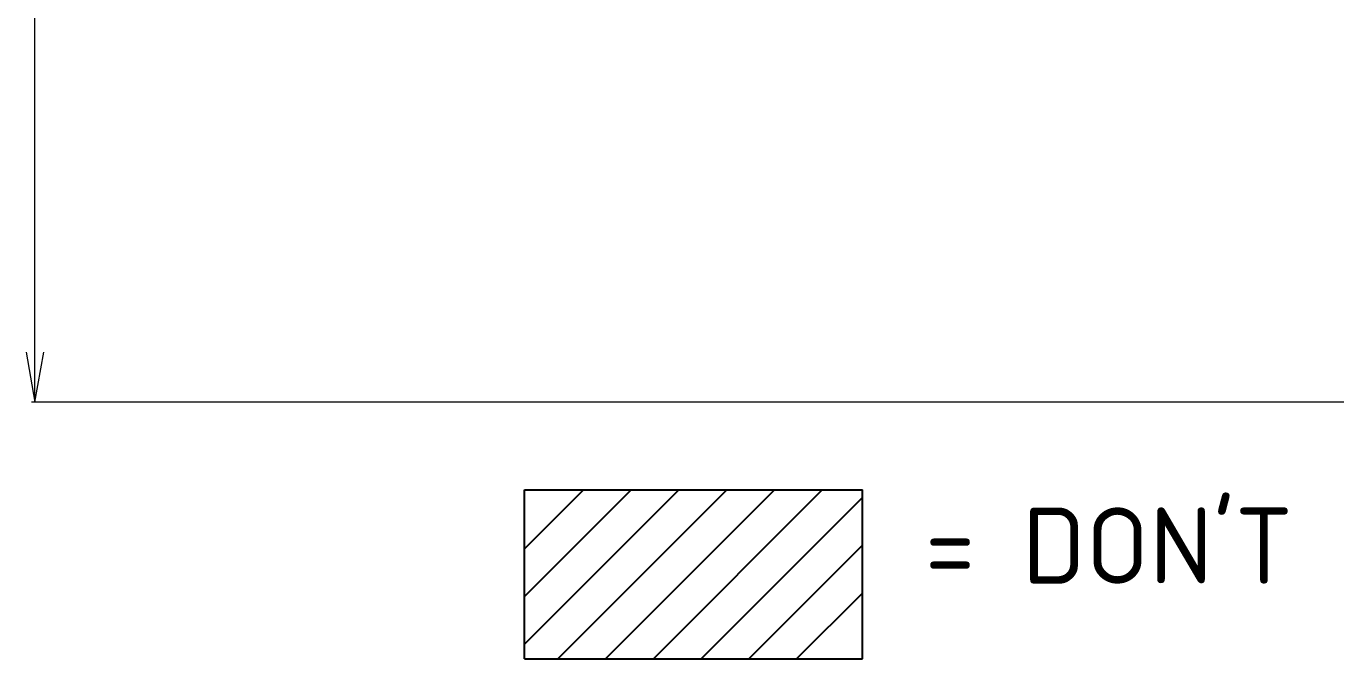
# Model space of a CAD drawing. Header units: millimetres. Extents: x 120 to 10915, y 515 to 8014.
# Drawn here: x 165 to 940, y 520 to 894 of the extents above; entities that cross this region are included whole.
import ezdxf
from ezdxf.enums import TextEntityAlignment as Align

# ---------------------------------------------------------------- set-up
doc = ezdxf.new("R2010")
doc.units = ezdxf.units.MM
doc.layers.get('0').update_dxf_attribs({"lineweight": 13})
doc.layers.add('201_Dimensions', color=7, linetype='Continuous', lineweight=13)
doc.layers.add('202_Information', color=7, linetype='Continuous', lineweight=13)
doc.styles.get("Standard").update_dxf_attribs({"font": 'isocp.shx'})

# ---------------------------------------------------------------- blocks, each defined once
blk = doc.blocks.new('1539726')
at = {"layer": '202_Information', "color": 2, "lineweight": 25}
for p, q in [((460, -1641.383466), (551.383502, -1549.999964)), ((460, -1584.814923), (494.814959, -1549.999964)), ((460, -1549.999964), (660.000072, -1549.999964)), ((460, -1650), (460, -1549.999964)), ((460, -1613.099195), (523.09923, -1549.999964)), ((479.667737, -1650), (579.667773, -1549.999964)), ((507.952008, -1650), (607.952044, -1549.999964)), ((536.23628, -1650), (636.236315, -1549.999964)), ((660.000072, -1650), (660.000072, -1549.999964)), ((564.520551, -1650), (660.000072, -1554.520479)), ((592.804822, -1650), (660.000072, -1582.804751)), ((621.089093, -1650), (660.000072, -1611.089022)), ((460, -1650), (660.000072, -1650))]:
    blk.add_line(p, q, dxfattribs=at)
at = {"layer": '202_Information', "color": 2, "lineweight": 18, "width": 0.783498}
blk.add_text("= DON'T USE THIS SPACE FOR BODYWORK", height=45, dxfattribs=at).set_placement((697.098572, -1605.509888), (1867.30835, -1605.509888), align=Align.FIT)
blk = doc.blocks.new('BLOCK93')
at = {"layer": '201_Dimensions', "color": 2, "lineweight": 18}
for p, q in [((170, -1498.052856), (170, 1488.319824)), ((1158.199219, -1498.052856), (168, -1498.052856))]:
    blk.add_line(p, q, dxfattribs=at)
blk.add_lwpolyline([(164.790558, -1468.508545), (170, -1498.052856), (175.209442, -1468.508545)], dxfattribs=at)

msp = doc.modelspace()

# ---------------------------------------------------------------- block references
at = {"color": 7, "lineweight": 35}
msp.add_blockref('1539726', (0, 2170), dxfattribs=at)
at = {"layer": '201_Dimensions', "lineweight": 0}
msp.add_blockref('BLOCK93', (0, 2170), dxfattribs=at)

doc.saveas('drawing.dxf')
